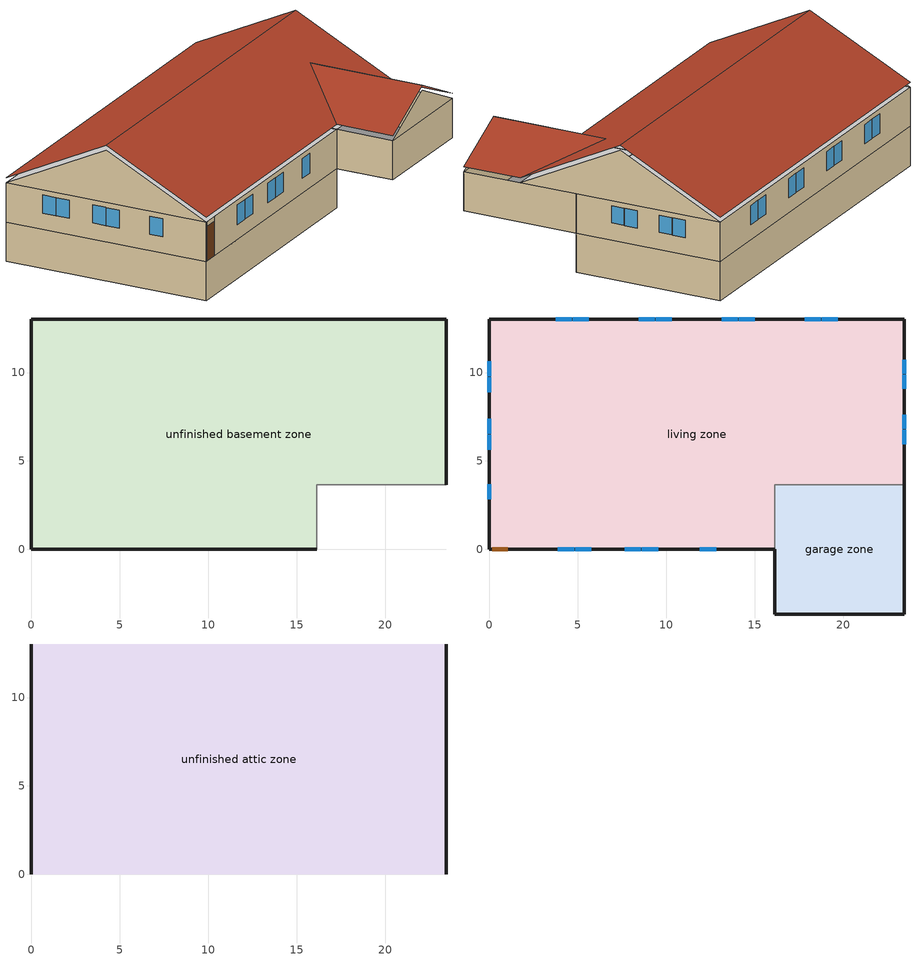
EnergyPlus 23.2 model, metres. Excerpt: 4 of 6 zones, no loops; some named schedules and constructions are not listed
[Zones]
unfinished basement zone
 floor foundation (FloorFndGrndUnfinB): 0,0 0,13.03 23.45,13.03 23.45,3.66 16.13,3.66 16.13,0 z-2.44
 wall foundation (WallFndGrndUnfinB): 23.45,3.66 23.45,13.03 0,13.03 0,0 16.13,0 z-2.44:0
 wall adiabatic (WallIntUnfinUninsUnfin): 16.13,0 16.13,3.66 23.45,3.66 z-2.44:0
garage zone
 floor foundation (FloorFndGrndUnfinSlab): 16.13,-3.66 16.13,3.66 23.45,3.66 23.45,-3.66 z0
 wall outside (WallExtUninsUnfin): 16.13,0 16.13,-3.66 23.45,-3.66 23.45,3.66 z0:2.44; 16.13,-3.66,2.44 23.45,-3.66,2.44 19.79,-3.66,4.27
 wall to living zone (WallIntFinInsUnfin Reversed): 23.45,3.66 16.13,3.66 16.13,0 z0:2.44
 roof outside (RoofUnfinUninsExt): 16.13,0,2.74 16.13,-3.66,2.74 19.79,-3.66,4.57 19.79,3.66,4.57; 23.45,0,2.74 19.79,3.66,4.57 19.79,-3.66,4.57 23.45,-3.66,2.74
living zone
 floor to unfinished basement zone (FloorUnfinBInsFin Reversed): 0,0 0,13.03 23.45,13.03 23.45,3.66 16.13,3.66 16.13,0 z0
 wall outside (WallExtInsFin): 23.45,3.66 23.45,13.03 0,13.03 0,0 0.13,0 1.05,0 16.13,0 z0:2.44
 window (WindowConstruction): 23.45,5.95 23.45,6.75 / 23.45,6.81 23.45,7.61 / 23.45,9.07 23.45,9.87 / 23.45,9.93 23.45,10.74 z1.06:2.13; 3.88,0 4.79,0 / 4.85,0 5.76,0 / 7.65,0 8.56,0 / 8.62,0 9.54,0 / 11.91,0 12.82,0 z0.92:2.13; 0,10.65 0,9.8 / 0,9.74 0,8.89 / 0,7.39 0,6.54 / 0,6.48 0,5.64 / 0,3.68 0,2.83 z1.01:2.13; 19.69,13.03 18.79,13.03 / 18.73,13.03 17.83,13.03 / 15,13.03 14.1,13.03 / 14.04,13.03 13.14,13.03 / 10.31,13.03 9.41,13.03 / 9.35,13.03 8.45,13.03 / 5.62,13.03 4.72,13.03 / 4.66,13.03 3.76,13.03 z0.94:2.13
 door (Door): 0.15,0 1.02,0 z0:2.13
unfinished attic zone
 floor to garage zone (FloorUnfinUninsUnfin): 23.45,3.66 23.45,0 16.13,0 16.13,3.66 z2.44
 floor to living zone (FloorFinInsUnfinAttic): 23.45,13.03 23.45,3.66 16.13,3.66 16.13,0 0,0 0,13.03 z2.44
 wall outside (WallExtUninsUnfin): 0,6.51,5.7 0,13.03,2.44 0,0,2.44; 23.45,6.51,5.7 23.45,0,2.44 23.45,13.03,2.44
 roof outside (RoofUnfinInsExt): 0,6.51,6 23.45,6.51,6 23.45,13.03,2.74 0,13.03,2.74; 0,6.51,6 0,0,2.74 16.13,0,2.74 19.79,3.66,4.57 23.45,0,2.74 23.45,6.51,6
[Schedule:Week:Daily]
res gas fireplace schedule Week Rule - Oct7-Oct27: res gas fireplace schedule allday10, res gas fireplace schedule allday10, res gas fireplace schedule allday10, res gas fireplace schedule allday10, res gas fireplace schedule allday10, res gas fireplace schedule allday10, res gas fireplace schedule allday10, Schedule Day 37, res gas fireplace schedule summer design, res gas fireplace schedule winter design, Schedule Day 37, Schedule Day 37
res gas fireplace schedule Week Rule - Oct28-Nov3: res gas fireplace schedule allday10, res gas fireplace schedule allday10, res gas fireplace schedule allday10, res gas fireplace schedule allday10, res gas fireplace schedule allday11, res gas fireplace schedule allday11, res gas fireplace schedule allday11, Schedule Day 37, res gas fireplace schedule summer design, res gas fireplace schedule winter design, Schedule Day 37, Schedule Day 37
res gas fireplace schedule Week Rule - Nov4-Nov24: res gas fireplace schedule allday11, res gas fireplace schedule allday11, res gas fireplace schedule allday11, res gas fireplace schedule allday11, res gas fireplace schedule allday11, res gas fireplace schedule allday11, res gas fireplace schedule allday11, Schedule Day 37, res gas fireplace schedule summer design, res gas fireplace schedule winter design, Schedule Day 37, Schedule Day 37
res gas fireplace schedule Week Rule - Nov25-Dec1: res gas fireplace schedule allday11, res gas fireplace schedule allday11, res gas fireplace schedule allday11, res gas fireplace schedule allday11, res gas fireplace schedule allday11, res gas fireplace schedule allday11, res gas fireplace schedule allday12, Schedule Day 37, res gas fireplace schedule summer design, res gas fireplace schedule winter design, Schedule Day 37, Schedule Day 37
res gas fireplace schedule Week Rule - Dec2-Dec31: res gas fireplace schedule allday12, res gas fireplace schedule allday12, res gas fireplace schedule allday12, res gas fireplace schedule allday12, res gas fireplace schedule allday12, res gas fireplace schedule allday12, res gas fireplace schedule allday12, Schedule Day 37, res gas fireplace schedule summer design, res gas fireplace schedule winter design, Schedule Day 37, Schedule Day 37
res hot water distribution schedule Week Rule - Jan1-Jan6: Schedule Day 9, res hot water distribution schedule allday1, res hot water distribution schedule allday1, res hot water distribution schedule allday1, res hot water distribution schedule allday1, res hot water distribution schedule allday1, res hot water distribution schedule allday1, Schedule Day 9, Schedule Day 9, Schedule Day 9, Schedule Day 9, Schedule Day 9
res hot water distribution schedule Week Rule - Jan7-Jan27: res hot water distribution schedule allday1, res hot water distribution schedule allday1, res hot water distribution schedule allday1, res hot water distribution schedule allday1, res hot water distribution schedule allday1, res hot water distribution schedule allday1, res hot water distribution schedule allday1, Schedule Day 9, Schedule Day 9, Schedule Day 9, Schedule Day 9, Schedule Day 9
res hot water distribution schedule Week Rule - Jan28-Feb3: res hot water distribution schedule allday1, res hot water distribution schedule allday1, res hot water distribution schedule allday1, res hot water distribution schedule allday1, res hot water distribution schedule allday2, res hot water distribution schedule allday2, res hot water distribution schedule allday2, Schedule Day 9, Schedule Day 9, Schedule Day 9, Schedule Day 9, Schedule Day 9
res hot water distribution schedule Week Rule - Feb4-Feb24: res hot water distribution schedule allday2, res hot water distribution schedule allday2, res hot water distribution schedule allday2, res hot water distribution schedule allday2, res hot water distribution schedule allday2, res hot water distribution schedule allday2, res hot water distribution schedule allday2, Schedule Day 9, Schedule Day 9, Schedule Day 9, Schedule Day 9, Schedule Day 9
res hot water distribution schedule Week Rule - Feb25-Mar3: res hot water distribution schedule allday2, res hot water distribution schedule allday2, res hot water distribution schedule allday2, res hot water distribution schedule allday2, res hot water distribution schedule allday3, res hot water distribution schedule allday3, res hot water distribution schedule allday3, Schedule Day 9, Schedule Day 9, Schedule Day 9, Schedule Day 9, Schedule Day 9
res hot water distribution schedule Week Rule - Mar4-Mar31: res hot water distribution schedule allday3, res hot water distribution schedule allday3, res hot water distribution schedule allday3, res hot water distribution schedule allday3, res hot water distribution schedule allday3, res hot water distribution schedule allday3, res hot water distribution schedule allday3, Schedule Day 9, Schedule Day 9, Schedule Day 9, Schedule Day 9, Schedule Day 9
res hot water distribution schedule Week Rule - Apr1-Apr28: res hot water distribution schedule allday4, res hot water distribution schedule allday4, res hot water distribution schedule allday4, res hot water distribution schedule allday4, res hot water distribution schedule allday4, res hot water distribution schedule allday4, res hot water distribution schedule allday4, Schedule Day 9, Schedule Day 9, Schedule Day 9, Schedule Day 9, Schedule Day 9
res hot water distribution schedule Week Rule - Apr29-May5: res hot water distribution schedule allday4, res hot water distribution schedule allday4, res hot water distribution schedule allday5, res hot water distribution schedule allday5, res hot water distribution schedule allday5, res hot water distribution schedule allday5, res hot water distribution schedule allday5, Schedule Day 9, Schedule Day 9, Schedule Day 9, Schedule Day 9, Schedule Day 9
res hot water distribution schedule Week Rule - May6-May26: res hot water distribution schedule allday5, res hot water distribution schedule allday5, res hot water distribution schedule allday5, res hot water distribution schedule allday5, res hot water distribution schedule allday5, res hot water distribution schedule allday5, res hot water distribution schedule allday5, Schedule Day 9, Schedule Day 9, Schedule Day 9, Schedule Day 9, Schedule Day 9
res hot water distribution schedule Week Rule - May27-Jun2: res hot water distribution schedule allday5, res hot water distribution schedule allday5, res hot water distribution schedule allday5, res hot water distribution schedule allday5, res hot water distribution schedule allday5, res hot water distribution schedule allday6, res hot water distribution schedule allday6, Schedule Day 9, Schedule Day 9, Schedule Day 9, Schedule Day 9, Schedule Day 9
res hot water distribution schedule Week Rule - Jun3-Jun30: res hot water distribution schedule allday6, res hot water distribution schedule allday6, res hot water distribution schedule allday6, res hot water distribution schedule allday6, res hot water distribution schedule allday6, res hot water distribution schedule allday6, res hot water distribution schedule allday6, Schedule Day 9, Schedule Day 9, Schedule Day 9, Schedule Day 9, Schedule Day 9
res hot water distribution schedule Week Rule - Jul1-Jul28: res hot water distribution schedule allday7, res hot water distribution schedule allday7, res hot water distribution schedule allday7, res hot water distribution schedule allday7, res hot water distribution schedule allday7, res hot water distribution schedule allday7, res hot water distribution schedule allday7, Schedule Day 9, Schedule Day 9, Schedule Day 9, Schedule Day 9, Schedule Day 9
res hot water distribution schedule Week Rule - Jul29-Aug4: res hot water distribution schedule allday7, res hot water distribution schedule allday7, res hot water distribution schedule allday7, res hot water distribution schedule allday8, res hot water distribution schedule allday8, res hot water distribution schedule allday8, res hot water distribution schedule allday8, Schedule Day 9, Schedule Day 9, Schedule Day 9, Schedule Day 9, Schedule Day 9
res hot water distribution schedule Week Rule - Aug5-Aug25: res hot water distribution schedule allday8, res hot water distribution schedule allday8, res hot water distribution schedule allday8, res hot water distribution schedule allday8, res hot water distribution schedule allday8, res hot water distribution schedule allday8, res hot water distribution schedule allday8, Schedule Day 9, Schedule Day 9, Schedule Day 9, Schedule Day 9, Schedule Day 9
res hot water distribution schedule Week Rule - Aug26-Sep1: res hot water distribution schedule allday8, res hot water distribution schedule allday8, res hot water distribution schedule allday8, res hot water distribution schedule allday8, res hot water distribution schedule allday8, res hot water distribution schedule allday8, res hot water distribution schedule allday9, Schedule Day 9, Schedule Day 9, Schedule Day 9, Schedule Day 9, Schedule Day 9
res hot water distribution schedule Week Rule - Sep2-Sep29: res hot water distribution schedule allday9, res hot water distribution schedule allday9, res hot water distribution schedule allday9, res hot water distribution schedule allday9, res hot water distribution schedule allday9, res hot water distribution schedule allday9, res hot water distribution schedule allday9, Schedule Day 9, Schedule Day 9, Schedule Day 9, Schedule Day 9, Schedule Day 9
res hot water distribution schedule Week Rule - Sep30-Oct6: res hot water distribution schedule allday9, res hot water distribution schedule allday10, res hot water distribution schedule allday10, res hot water distribution schedule allday10, res hot water distribution schedule allday10, res hot water distribution schedule allday10, res hot water distribution schedule allday10, Schedule Day 9, Schedule Day 9, Schedule Day 9, Schedule Day 9, Schedule Day 9
res hot water distribution schedule Week Rule - Oct7-Oct27: res hot water distribution schedule allday10, res hot water distribution schedule allday10, res hot water distribution schedule allday10, res hot water distribution schedule allday10, res hot water distribution schedule allday10, res hot water distribution schedule allday10, res hot water distribution schedule allday10, Schedule Day 9, Schedule Day 9, Schedule Day 9, Schedule Day 9, Schedule Day 9
res hot water distribution schedule Week Rule - Oct28-Nov3: res hot water distribution schedule allday10, res hot water distribution schedule allday10, res hot water distribution schedule allday10, res hot water distribution schedule allday10, res hot water distribution schedule allday11, res hot water distribution schedule allday11, res hot water distribution schedule allday11, Schedule Day 9, Schedule Day 9, Schedule Day 9, Schedule Day 9, Schedule Day 9
res hot water distribution schedule Week Rule - Nov4-Nov24: res hot water distribution schedule allday11, res hot water distribution schedule allday11, res hot water distribution schedule allday11, res hot water distribution schedule allday11, res hot water distribution schedule allday11, res hot water distribution schedule allday11, res hot water distribution schedule allday11, Schedule Day 9, Schedule Day 9, Schedule Day 9, Schedule Day 9, Schedule Day 9
res hot water distribution schedule Week Rule - Nov25-Dec1: res hot water distribution schedule allday11, res hot water distribution schedule allday11, res hot water distribution schedule allday11, res hot water distribution schedule allday11, res hot water distribution schedule allday11, res hot water distribution schedule allday11, res hot water distribution schedule allday12, Schedule Day 9, Schedule Day 9, Schedule Day 9, Schedule Day 9, Schedule Day 9
res hot water distribution schedule Week Rule - Dec2-Dec31: res hot water distribution schedule allday12, res hot water distribution schedule allday12, res hot water distribution schedule allday12, res hot water distribution schedule allday12, res hot water distribution schedule allday12, res hot water distribution schedule allday12, res hot water distribution schedule allday12, Schedule Day 9, Schedule Day 9, Schedule Day 9, Schedule Day 9, Schedule Day 9
res lighting exterior Week Rule - Jan1-Jan6: Schedule Day 31, res lighting exterior allday1, res lighting exterior allday1, res lighting exterior allday1, res lighting exterior allday1, res lighting exterior allday1, res lighting exterior allday1, Schedule Day 31, res lighting exterior summer design, res lighting exterior winter design, Schedule Day 31, Schedule Day 31
res lighting exterior Week Rule - Jan7-Jan27: res lighting exterior allday1, res lighting exterior allday1, res lighting exterior allday1, res lighting exterior allday1, res lighting exterior allday1, res lighting exterior allday1, res lighting exterior allday1, Schedule Day 31, res lighting exterior summer design, res lighting exterior winter design, Schedule Day 31, Schedule Day 31
res lighting exterior Week Rule - Jan28-Feb3: res lighting exterior allday1, res lighting exterior allday1, res lighting exterior allday1, res lighting exterior allday1, res lighting exterior allday2, res lighting exterior allday2, res lighting exterior allday2, Schedule Day 31, res lighting exterior summer design, res lighting exterior winter design, Schedule Day 31, Schedule Day 31
res lighting exterior Week Rule - Feb4-Feb24: res lighting exterior allday2, res lighting exterior allday2, res lighting exterior allday2, res lighting exterior allday2, res lighting exterior allday2, res lighting exterior allday2, res lighting exterior allday2, Schedule Day 31, res lighting exterior summer design, res lighting exterior winter design, Schedule Day 31, Schedule Day 31
res lighting exterior Week Rule - Feb25-Mar3: res lighting exterior allday2, res lighting exterior allday2, res lighting exterior allday2, res lighting exterior allday2, res lighting exterior allday3, res lighting exterior allday3, res lighting exterior allday3, Schedule Day 31, res lighting exterior summer design, res lighting exterior winter design, Schedule Day 31, Schedule Day 31
res lighting exterior Week Rule - Mar4-Mar31: res lighting exterior allday3, res lighting exterior allday3, res lighting exterior allday3, res lighting exterior allday3, res lighting exterior allday3, res lighting exterior allday3, res lighting exterior allday3, Schedule Day 31, res lighting exterior summer design, res lighting exterior winter design, Schedule Day 31, Schedule Day 31
res lighting exterior Week Rule - Apr1-Apr28: res lighting exterior allday4, res lighting exterior allday4, res lighting exterior allday4, res lighting exterior allday4, res lighting exterior allday4, res lighting exterior allday4, res lighting exterior allday4, Schedule Day 31, res lighting exterior summer design, res lighting exterior winter design, Schedule Day 31, Schedule Day 31
res lighting exterior Week Rule - Apr29-May5: res lighting exterior allday4, res lighting exterior allday4, res lighting exterior allday5, res lighting exterior allday5, res lighting exterior allday5, res lighting exterior allday5, res lighting exterior allday5, Schedule Day 31, res lighting exterior summer design, res lighting exterior winter design, Schedule Day 31, Schedule Day 31
res lighting exterior Week Rule - May6-May26: res lighting exterior allday5, res lighting exterior allday5, res lighting exterior allday5, res lighting exterior allday5, res lighting exterior allday5, res lighting exterior allday5, res lighting exterior allday5, Schedule Day 31, res lighting exterior summer design, res lighting exterior winter design, Schedule Day 31, Schedule Day 31
res lighting exterior Week Rule - May27-Jun2: res lighting exterior allday5, res lighting exterior allday5, res lighting exterior allday5, res lighting exterior allday5, res lighting exterior allday5, res lighting exterior allday6, res lighting exterior allday6, Schedule Day 31, res lighting exterior summer design, res lighting exterior winter design, Schedule Day 31, Schedule Day 31
res lighting exterior Week Rule - Jun3-Jun30: res lighting exterior allday6, res lighting exterior allday6, res lighting exterior allday6, res lighting exterior allday6, res lighting exterior allday6, res lighting exterior allday6, res lighting exterior allday6, Schedule Day 31, res lighting exterior summer design, res lighting exterior winter design, Schedule Day 31, Schedule Day 31
res lighting exterior Week Rule - Jul1-Jul28: res lighting exterior allday7, res lighting exterior allday7, res lighting exterior allday7, res lighting exterior allday7, res lighting exterior allday7, res lighting exterior allday7, res lighting exterior allday7, Schedule Day 31, res lighting exterior summer design, res lighting exterior winter design, Schedule Day 31, Schedule Day 31
res lighting exterior Week Rule - Jul29-Aug4: res lighting exterior allday7, res lighting exterior allday7, res lighting exterior allday7, res lighting exterior allday8, res lighting exterior allday8, res lighting exterior allday8, res lighting exterior allday8, Schedule Day 31, res lighting exterior summer design, res lighting exterior winter design, Schedule Day 31, Schedule Day 31
res lighting exterior Week Rule - Aug5-Aug25: res lighting exterior allday8, res lighting exterior allday8, res lighting exterior allday8, res lighting exterior allday8, res lighting exterior allday8, res lighting exterior allday8, res lighting exterior allday8, Schedule Day 31, res lighting exterior summer design, res lighting exterior winter design, Schedule Day 31, Schedule Day 31
res lighting exterior Week Rule - Aug26-Sep1: res lighting exterior allday8, res lighting exterior allday8, res lighting exterior allday8, res lighting exterior allday8, res lighting exterior allday8, res lighting exterior allday8, res lighting exterior allday9, Schedule Day 31, res lighting exterior summer design, res lighting exterior winter design, Schedule Day 31, Schedule Day 31
res lighting exterior Week Rule - Sep2-Sep29: res lighting exterior allday9, res lighting exterior allday9, res lighting exterior allday9, res lighting exterior allday9, res lighting exterior allday9, res lighting exterior allday9, res lighting exterior allday9, Schedule Day 31, res lighting exterior summer design, res lighting exterior winter design, Schedule Day 31, Schedule Day 31
res lighting exterior Week Rule - Sep30-Oct6: res lighting exterior allday9, res lighting exterior allday10, res lighting exterior allday10, res lighting exterior allday10, res lighting exterior allday10, res lighting exterior allday10, res lighting exterior allday10, Schedule Day 31, res lighting exterior summer design, res lighting exterior winter design, Schedule Day 31, Schedule Day 31
res lighting exterior Week Rule - Oct7-Oct27: res lighting exterior allday10, res lighting exterior allday10, res lighting exterior allday10, res lighting exterior allday10, res lighting exterior allday10, res lighting exterior allday10, res lighting exterior allday10, Schedule Day 31, res lighting exterior summer design, res lighting exterior winter design, Schedule Day 31, Schedule Day 31
res lighting exterior Week Rule - Oct28-Nov3: res lighting exterior allday10, res lighting exterior allday10, res lighting exterior allday10, res lighting exterior allday10, res lighting exterior allday11, res lighting exterior allday11, res lighting exterior allday11, Schedule Day 31, res lighting exterior summer design, res lighting exterior winter design, Schedule Day 31, Schedule Day 31
res lighting exterior Week Rule - Nov4-Nov24: res lighting exterior allday11, res lighting exterior allday11, res lighting exterior allday11, res lighting exterior allday11, res lighting exterior allday11, res lighting exterior allday11, res lighting exterior allday11, Schedule Day 31, res lighting exterior summer design, res lighting exterior winter design, Schedule Day 31, Schedule Day 31
res lighting exterior Week Rule - Nov25-Dec1: res lighting exterior allday11, res lighting exterior allday11, res lighting exterior allday11, res lighting exterior allday11, res lighting exterior allday11, res lighting exterior allday11, res lighting exterior allday12, Schedule Day 31, res lighting exterior summer design, res lighting exterior winter design, Schedule Day 31, Schedule Day 31
res lighting exterior Week Rule - Dec2-Dec31: res lighting exterior allday12, res lighting exterior allday12, res lighting exterior allday12, res lighting exterior allday12, res lighting exterior allday12, res lighting exterior allday12, res lighting exterior allday12, Schedule Day 31, res lighting exterior summer design, res lighting exterior winter design, Schedule Day 31, Schedule Day 31
res misc plug loads schedule Week Rule - Jan1-Jan6: Schedule Day 34, res misc plug loads schedule allday1, res misc plug loads schedule allday1, res misc plug loads schedule allday1, res misc plug loads schedule allday1, res misc plug loads schedule allday1, res misc plug loads schedule allday1, Schedule Day 34, res misc plug loads schedule summer design, res misc plug loads schedule winter design, Schedule Day 34, Schedule Day 34
res misc plug loads schedule Week Rule - Jan7-Jan27: res misc plug loads schedule allday1, res misc plug loads schedule allday1, res misc plug loads schedule allday1, res misc plug loads schedule allday1, res misc plug loads schedule allday1, res misc plug loads schedule allday1, res misc plug loads schedule allday1, Schedule Day 34, res misc plug loads schedule summer design, res misc plug loads schedule winter design, Schedule Day 34, Schedule Day 34
res misc plug loads schedule Week Rule - Jan28-Feb3: res misc plug loads schedule allday1, res misc plug loads schedule allday1, res misc plug loads schedule allday1, res misc plug loads schedule allday1, res misc plug loads schedule allday2, res misc plug loads schedule allday2, res misc plug loads schedule allday2, Schedule Day 34, res misc plug loads schedule summer design, res misc plug loads schedule winter design, Schedule Day 34, Schedule Day 34
res misc plug loads schedule Week Rule - Feb4-Feb24: res misc plug loads schedule allday2, res misc plug loads schedule allday2, res misc plug loads schedule allday2, res misc plug loads schedule allday2, res misc plug loads schedule allday2, res misc plug loads schedule allday2, res misc plug loads schedule allday2, Schedule Day 34, res misc plug loads schedule summer design, res misc plug loads schedule winter design, Schedule Day 34, Schedule Day 34
res misc plug loads schedule Week Rule - Feb25-Mar3: res misc plug loads schedule allday2, res misc plug loads schedule allday2, res misc plug loads schedule allday2, res misc plug loads schedule allday2, res misc plug loads schedule allday3, res misc plug loads schedule allday3, res misc plug loads schedule allday3, Schedule Day 34, res misc plug loads schedule summer design, res misc plug loads schedule winter design, Schedule Day 34, Schedule Day 34
res misc plug loads schedule Week Rule - Mar4-Mar31: res misc plug loads schedule allday3, res misc plug loads schedule allday3, res misc plug loads schedule allday3, res misc plug loads schedule allday3, res misc plug loads schedule allday3, res misc plug loads schedule allday3, res misc plug loads schedule allday3, Schedule Day 34, res misc plug loads schedule summer design, res misc plug loads schedule winter design, Schedule Day 34, Schedule Day 34
res misc plug loads schedule Week Rule - Apr1-Apr28: res misc plug loads schedule allday4, res misc plug loads schedule allday4, res misc plug loads schedule allday4, res misc plug loads schedule allday4, res misc plug loads schedule allday4, res misc plug loads schedule allday4, res misc plug loads schedule allday4, Schedule Day 34, res misc plug loads schedule summer design, res misc plug loads schedule winter design, Schedule Day 34, Schedule Day 34
res misc plug loads schedule Week Rule - Apr29-May5: res misc plug loads schedule allday4, res misc plug loads schedule allday4, res misc plug loads schedule allday5, res misc plug loads schedule allday5, res misc plug loads schedule allday5, res misc plug loads schedule allday5, res misc plug loads schedule allday5, Schedule Day 34, res misc plug loads schedule summer design, res misc plug loads schedule winter design, Schedule Day 34, Schedule Day 34
res misc plug loads schedule Week Rule - May6-May26: res misc plug loads schedule allday5, res misc plug loads schedule allday5, res misc plug loads schedule allday5, res misc plug loads schedule allday5, res misc plug loads schedule allday5, res misc plug loads schedule allday5, res misc plug loads schedule allday5, Schedule Day 34, res misc plug loads schedule summer design, res misc plug loads schedule winter design, Schedule Day 34, Schedule Day 34
res misc plug loads schedule Week Rule - May27-Jun2: res misc plug loads schedule allday5, res misc plug loads schedule allday5, res misc plug loads schedule allday5, res misc plug loads schedule allday5, res misc plug loads schedule allday5, res misc plug loads schedule allday6, res misc plug loads schedule allday6, Schedule Day 34, res misc plug loads schedule summer design, res misc plug loads schedule winter design, Schedule Day 34, Schedule Day 34
res misc plug loads schedule Week Rule - Jun3-Jun30: res misc plug loads schedule allday6, res misc plug loads schedule allday6, res misc plug loads schedule allday6, res misc plug loads schedule allday6, res misc plug loads schedule allday6, res misc plug loads schedule allday6, res misc plug loads schedule allday6, Schedule Day 34, res misc plug loads schedule summer design, res misc plug loads schedule winter design, Schedule Day 34, Schedule Day 34
res misc plug loads schedule Week Rule - Jul1-Jul28: res misc plug loads schedule allday7, res misc plug loads schedule allday7, res misc plug loads schedule allday7, res misc plug loads schedule allday7, res misc plug loads schedule allday7, res misc plug loads schedule allday7, res misc plug loads schedule allday7, Schedule Day 34, res misc plug loads schedule summer design, res misc plug loads schedule winter design, Schedule Day 34, Schedule Day 34
res misc plug loads schedule Week Rule - Jul29-Aug4: res misc plug loads schedule allday7, res misc plug loads schedule allday7, res misc plug loads schedule allday7, res misc plug loads schedule allday8, res misc plug loads schedule allday8, res misc plug loads schedule allday8, res misc plug loads schedule allday8, Schedule Day 34, res misc plug loads schedule summer design, res misc plug loads schedule winter design, Schedule Day 34, Schedule Day 34
res misc plug loads schedule Week Rule - Aug5-Aug25: res misc plug loads schedule allday8, res misc plug loads schedule allday8, res misc plug loads schedule allday8, res misc plug loads schedule allday8, res misc plug loads schedule allday8, res misc plug loads schedule allday8, res misc plug loads schedule allday8, Schedule Day 34, res misc plug loads schedule summer design, res misc plug loads schedule winter design, Schedule Day 34, Schedule Day 34
res misc plug loads schedule Week Rule - Aug26-Sep1: res misc plug loads schedule allday8, res misc plug loads schedule allday8, res misc plug loads schedule allday8, res misc plug loads schedule allday8, res misc plug loads schedule allday8, res misc plug loads schedule allday8, res misc plug loads schedule allday9, Schedule Day 34, res misc plug loads schedule summer design, res misc plug loads schedule winter design, Schedule Day 34, Schedule Day 34
res misc plug loads schedule Week Rule - Sep2-Sep29: res misc plug loads schedule allday9, res misc plug loads schedule allday9, res misc plug loads schedule allday9, res misc plug loads schedule allday9, res misc plug loads schedule allday9, res misc plug loads schedule allday9, res misc plug loads schedule allday9, Schedule Day 34, res misc plug loads schedule summer design, res misc plug loads schedule winter design, Schedule Day 34, Schedule Day 34
res misc plug loads schedule Week Rule - Sep30-Oct6: res misc plug loads schedule allday9, res misc plug loads schedule allday10, res misc plug loads schedule allday10, res misc plug loads schedule allday10, res misc plug loads schedule allday10, res misc plug loads schedule allday10, res misc plug loads schedule allday10, Schedule Day 34, res misc plug loads schedule summer design, res misc plug loads schedule winter design, Schedule Day 34, Schedule Day 34
res misc plug loads schedule Week Rule - Oct7-Oct27: res misc plug loads schedule allday10, res misc plug loads schedule allday10, res misc plug loads schedule allday10, res misc plug loads schedule allday10, res misc plug loads schedule allday10, res misc plug loads schedule allday10, res misc plug loads schedule allday10, Schedule Day 34, res misc plug loads schedule summer design, res misc plug loads schedule winter design, Schedule Day 34, Schedule Day 34
res misc plug loads schedule Week Rule - Oct28-Nov3: res misc plug loads schedule allday10, res misc plug loads schedule allday10, res misc plug loads schedule allday10, res misc plug loads schedule allday10, res misc plug loads schedule allday11, res misc plug loads schedule allday11, res misc plug loads schedule allday11, Schedule Day 34, res misc plug loads schedule summer design, res misc plug loads schedule winter design, Schedule Day 34, Schedule Day 34
res misc plug loads schedule Week Rule - Nov4-Nov24: res misc plug loads schedule allday11, res misc plug loads schedule allday11, res misc plug loads schedule allday11, res misc plug loads schedule allday11, res misc plug loads schedule allday11, res misc plug loads schedule allday11, res misc plug loads schedule allday11, Schedule Day 34, res misc plug loads schedule summer design, res misc plug loads schedule winter design, Schedule Day 34, Schedule Day 34
res misc plug loads schedule Week Rule - Nov25-Dec1: res misc plug loads schedule allday11, res misc plug loads schedule allday11, res misc plug loads schedule allday11, res misc plug loads schedule allday11, res misc plug loads schedule allday11, res misc plug loads schedule allday11, res misc plug loads schedule allday12, Schedule Day 34, res misc plug loads schedule summer design, res misc plug loads schedule winter design, Schedule Day 34, Schedule Day 34
res misc plug loads schedule Week Rule - Dec2-Dec31: res misc plug loads schedule allday12, res misc plug loads schedule allday12, res misc plug loads schedule allday12, res misc plug loads schedule allday12, res misc plug loads schedule allday12, res misc plug loads schedule allday12, res misc plug loads schedule allday12, Schedule Day 34, res misc plug loads schedule summer design, res misc plug loads schedule winter design, Schedule Day 34, Schedule Day 34
res mv_1 bath exhaust schedule Week Rule - Jan1-Jan6: Schedule Day 43, res mv_1 bath exhaust schedule allday1, res mv_1 bath exhaust schedule allday1, res mv_1 bath exhaust schedule allday1, res mv_1 bath exhaust schedule allday1, res mv_1 bath exhaust schedule allday1, res mv_1 bath exhaust schedule allday1, Schedule Day 43, res mv_1 bath exhaust schedule summer design, res mv_1 bath exhaust schedule winter design, Schedule Day 43, Schedule Day 43
res mv_1 bath exhaust schedule Week Rule - Jan7-Jan27: res mv_1 bath exhaust schedule allday1, res mv_1 bath exhaust schedule allday1, res mv_1 bath exhaust schedule allday1, res mv_1 bath exhaust schedule allday1, res mv_1 bath exhaust schedule allday1, res mv_1 bath exhaust schedule allday1, res mv_1 bath exhaust schedule allday1, Schedule Day 43, res mv_1 bath exhaust schedule summer design, res mv_1 bath exhaust schedule winter design, Schedule Day 43, Schedule Day 43
res mv_1 bath exhaust schedule Week Rule - Jan28-Feb3: res mv_1 bath exhaust schedule allday1, res mv_1 bath exhaust schedule allday1, res mv_1 bath exhaust schedule allday1, res mv_1 bath exhaust schedule allday1, res mv_1 bath exhaust schedule allday2, res mv_1 bath exhaust schedule allday2, res mv_1 bath exhaust schedule allday2, Schedule Day 43, res mv_1 bath exhaust schedule summer design, res mv_1 bath exhaust schedule winter design, Schedule Day 43, Schedule Day 43
res mv_1 bath exhaust schedule Week Rule - Feb4-Feb24: res mv_1 bath exhaust schedule allday2, res mv_1 bath exhaust schedule allday2, res mv_1 bath exhaust schedule allday2, res mv_1 bath exhaust schedule allday2, res mv_1 bath exhaust schedule allday2, res mv_1 bath exhaust schedule allday2, res mv_1 bath exhaust schedule allday2, Schedule Day 43, res mv_1 bath exhaust schedule summer design, res mv_1 bath exhaust schedule winter design, Schedule Day 43, Schedule Day 43
res mv_1 bath exhaust schedule Week Rule - Feb25-Mar3: res mv_1 bath exhaust schedule allday2, res mv_1 bath exhaust schedule allday2, res mv_1 bath exhaust schedule allday2, res mv_1 bath exhaust schedule allday2, res mv_1 bath exhaust schedule allday3, res mv_1 bath exhaust schedule allday3, res mv_1 bath exhaust schedule allday3, Schedule Day 43, res mv_1 bath exhaust schedule summer design, res mv_1 bath exhaust schedule winter design, Schedule Day 43, Schedule Day 43
res mv_1 bath exhaust schedule Week Rule - Mar4-Mar31: res mv_1 bath exhaust schedule allday3, res mv_1 bath exhaust schedule allday3, res mv_1 bath exhaust schedule allday3, res mv_1 bath exhaust schedule allday3, res mv_1 bath exhaust schedule allday3, res mv_1 bath exhaust schedule allday3, res mv_1 bath exhaust schedule allday3, Schedule Day 43, res mv_1 bath exhaust schedule summer design, res mv_1 bath exhaust schedule winter design, Schedule Day 43, Schedule Day 43
res mv_1 bath exhaust schedule Week Rule - Apr1-Apr28: res mv_1 bath exhaust schedule allday4, res mv_1 bath exhaust schedule allday4, res mv_1 bath exhaust schedule allday4, res mv_1 bath exhaust schedule allday4, res mv_1 bath exhaust schedule allday4, res mv_1 bath exhaust schedule allday4, res mv_1 bath exhaust schedule allday4, Schedule Day 43, res mv_1 bath exhaust schedule summer design, res mv_1 bath exhaust schedule winter design, Schedule Day 43, Schedule Day 43
res mv_1 bath exhaust schedule Week Rule - Apr29-May5: res mv_1 bath exhaust schedule allday4, res mv_1 bath exhaust schedule allday4, res mv_1 bath exhaust schedule allday5, res mv_1 bath exhaust schedule allday5, res mv_1 bath exhaust schedule allday5, res mv_1 bath exhaust schedule allday5, res mv_1 bath exhaust schedule allday5, Schedule Day 43, res mv_1 bath exhaust schedule summer design, res mv_1 bath exhaust schedule winter design, Schedule Day 43, Schedule Day 43
res mv_1 bath exhaust schedule Week Rule - May6-May26: res mv_1 bath exhaust schedule allday5, res mv_1 bath exhaust schedule allday5, res mv_1 bath exhaust schedule allday5, res mv_1 bath exhaust schedule allday5, res mv_1 bath exhaust schedule allday5, res mv_1 bath exhaust schedule allday5, res mv_1 bath exhaust schedule allday5, Schedule Day 43, res mv_1 bath exhaust schedule summer design, res mv_1 bath exhaust schedule winter design, Schedule Day 43, Schedule Day 43
res mv_1 bath exhaust schedule Week Rule - May27-Jun2: res mv_1 bath exhaust schedule allday5, res mv_1 bath exhaust schedule allday5, res mv_1 bath exhaust schedule allday5, res mv_1 bath exhaust schedule allday5, res mv_1 bath exhaust schedule allday5, res mv_1 bath exhaust schedule allday6, res mv_1 bath exhaust schedule allday6, Schedule Day 43, res mv_1 bath exhaust schedule summer design, res mv_1 bath exhaust schedule winter design, Schedule Day 43, Schedule Day 43
res mv_1 bath exhaust schedule Week Rule - Jun3-Jun30: res mv_1 bath exhaust schedule allday6, res mv_1 bath exhaust schedule allday6, res mv_1 bath exhaust schedule allday6, res mv_1 bath exhaust schedule allday6, res mv_1 bath exhaust schedule allday6, res mv_1 bath exhaust schedule allday6, res mv_1 bath exhaust schedule allday6, Schedule Day 43, res mv_1 bath exhaust schedule summer design, res mv_1 bath exhaust schedule winter design, Schedule Day 43, Schedule Day 43
res mv_1 bath exhaust schedule Week Rule - Jul1-Jul28: res mv_1 bath exhaust schedule allday7, res mv_1 bath exhaust schedule allday7, res mv_1 bath exhaust schedule allday7, res mv_1 bath exhaust schedule allday7, res mv_1 bath exhaust schedule allday7, res mv_1 bath exhaust schedule allday7, res mv_1 bath exhaust schedule allday7, Schedule Day 43, res mv_1 bath exhaust schedule summer design, res mv_1 bath exhaust schedule winter design, Schedule Day 43, Schedule Day 43
res mv_1 bath exhaust schedule Week Rule - Jul29-Aug4: res mv_1 bath exhaust schedule allday7, res mv_1 bath exhaust schedule allday7, res mv_1 bath exhaust schedule allday7, res mv_1 bath exhaust schedule allday8, res mv_1 bath exhaust schedule allday8, res mv_1 bath exhaust schedule allday8, res mv_1 bath exhaust schedule allday8, Schedule Day 43, res mv_1 bath exhaust schedule summer design, res mv_1 bath exhaust schedule winter design, Schedule Day 43, Schedule Day 43
res mv_1 bath exhaust schedule Week Rule - Aug5-Aug25: res mv_1 bath exhaust schedule allday8, res mv_1 bath exhaust schedule allday8, res mv_1 bath exhaust schedule allday8, res mv_1 bath exhaust schedule allday8, res mv_1 bath exhaust schedule allday8, res mv_1 bath exhaust schedule allday8, res mv_1 bath exhaust schedule allday8, Schedule Day 43, res mv_1 bath exhaust schedule summer design, res mv_1 bath exhaust schedule winter design, Schedule Day 43, Schedule Day 43
res mv_1 bath exhaust schedule Week Rule - Aug26-Sep1: res mv_1 bath exhaust schedule allday8, res mv_1 bath exhaust schedule allday8, res mv_1 bath exhaust schedule allday8, res mv_1 bath exhaust schedule allday8, res mv_1 bath exhaust schedule allday8, res mv_1 bath exhaust schedule allday8, res mv_1 bath exhaust schedule allday9, Schedule Day 43, res mv_1 bath exhaust schedule summer design, res mv_1 bath exhaust schedule winter design, Schedule Day 43, Schedule Day 43
res mv_1 bath exhaust schedule Week Rule - Sep2-Sep29: res mv_1 bath exhaust schedule allday9, res mv_1 bath exhaust schedule allday9, res mv_1 bath exhaust schedule allday9, res mv_1 bath exhaust schedule allday9, res mv_1 bath exhaust schedule allday9, res mv_1 bath exhaust schedule allday9, res mv_1 bath exhaust schedule allday9, Schedule Day 43, res mv_1 bath exhaust schedule summer design, res mv_1 bath exhaust schedule winter design, Schedule Day 43, Schedule Day 43
res mv_1 bath exhaust schedule Week Rule - Sep30-Oct6: res mv_1 bath exhaust schedule allday9, res mv_1 bath exhaust schedule allday10, res mv_1 bath exhaust schedule allday10, res mv_1 bath exhaust schedule allday10, res mv_1 bath exhaust schedule allday10, res mv_1 bath exhaust schedule allday10, res mv_1 bath exhaust schedule allday10, Schedule Day 43, res mv_1 bath exhaust schedule summer design, res mv_1 bath exhaust schedule winter design, Schedule Day 43, Schedule Day 43
res mv_1 bath exhaust schedule Week Rule - Oct7-Oct27: res mv_1 bath exhaust schedule allday10, res mv_1 bath exhaust schedule allday10, res mv_1 bath exhaust schedule allday10, res mv_1 bath exhaust schedule allday10, res mv_1 bath exhaust schedule allday10, res mv_1 bath exhaust schedule allday10, res mv_1 bath exhaust schedule allday10, Schedule Day 43, res mv_1 bath exhaust schedule summer design, res mv_1 bath exhaust schedule winter design, Schedule Day 43, Schedule Day 43
res mv_1 bath exhaust schedule Week Rule - Oct28-Nov3: res mv_1 bath exhaust schedule allday10, res mv_1 bath exhaust schedule allday10, res mv_1 bath exhaust schedule allday10, res mv_1 bath exhaust schedule allday10, res mv_1 bath exhaust schedule allday11, res mv_1 bath exhaust schedule allday11, res mv_1 bath exhaust schedule allday11, Schedule Day 43, res mv_1 bath exhaust schedule summer design, res mv_1 bath exhaust schedule winter design, Schedule Day 43, Schedule Day 43
res mv_1 bath exhaust schedule Week Rule - Nov4-Nov24: res mv_1 bath exhaust schedule allday11, res mv_1 bath exhaust schedule allday11, res mv_1 bath exhaust schedule allday11, res mv_1 bath exhaust schedule allday11, res mv_1 bath exhaust schedule allday11, res mv_1 bath exhaust schedule allday11, res mv_1 bath exhaust schedule allday11, Schedule Day 43, res mv_1 bath exhaust schedule summer design, res mv_1 bath exhaust schedule winter design, Schedule Day 43, Schedule Day 43
res mv_1 bath exhaust schedule Week Rule - Nov25-Dec1: res mv_1 bath exhaust schedule allday11, res mv_1 bath exhaust schedule allday11, res mv_1 bath exhaust schedule allday11, res mv_1 bath exhaust schedule allday11, res mv_1 bath exhaust schedule allday11, res mv_1 bath exhaust schedule allday11, res mv_1 bath exhaust schedule allday12, Schedule Day 43, res mv_1 bath exhaust schedule summer design, res mv_1 bath exhaust schedule winter design, Schedule Day 43, Schedule Day 43
res mv_1 bath exhaust schedule Week Rule - Dec2-Dec31: res mv_1 bath exhaust schedule allday12, res mv_1 bath exhaust schedule allday12, res mv_1 bath exhaust schedule allday12, res mv_1 bath exhaust schedule allday12, res mv_1 bath exhaust schedule allday12, res mv_1 bath exhaust schedule allday12, res mv_1 bath exhaust schedule allday12, Schedule Day 43, res mv_1 bath exhaust schedule summer design, res mv_1 bath exhaust schedule winter design, Schedule Day 43, Schedule Day 43
res mv_1 dryer exhaust schedule Week Rule - Jan1-Jan6: Schedule Day 44, res mv_1 dryer exhaust schedule allday1, res mv_1 dryer exhaust schedule allday2, res mv_1 dryer exhaust schedule allday3, res mv_1 dryer exhaust schedule allday4, res mv_1 dryer exhaust schedule allday5, res mv_1 dryer exhaust schedule allday6, Schedule Day 44, Schedule Day 44, Schedule Day 44, Schedule Day 44, Schedule Day 44
res mv_1 dryer exhaust schedule Week Rule - Jan7-Dec31: res mv_1 dryer exhaust schedule allday7, res mv_1 dryer exhaust schedule allday1, res mv_1 dryer exhaust schedule allday2, res mv_1 dryer exhaust schedule allday3, res mv_1 dryer exhaust schedule allday4, res mv_1 dryer exhaust schedule allday5, res mv_1 dryer exhaust schedule allday6, Schedule Day 44, Schedule Day 44, Schedule Day 44, Schedule Day 44, Schedule Day 44
res mv_1 range exhaust schedule Week Rule - Jan1-Jan6: Schedule Day 42, res mv_1 range exhaust schedule allday1, res mv_1 range exhaust schedule allday1, res mv_1 range exhaust schedule allday1, res mv_1 range exhaust schedule allday1, res mv_1 range exhaust schedule allday1, res mv_1 range exhaust schedule allday1, Schedule Day 42, res mv_1 range exhaust schedule summer design, res mv_1 range exhaust schedule winter design, Schedule Day 42, Schedule Day 42
res mv_1 range exhaust schedule Week Rule - Jan7-Jan27: res mv_1 range exhaust schedule allday1, res mv_1 range exhaust schedule allday1, res mv_1 range exhaust schedule allday1, res mv_1 range exhaust schedule allday1, res mv_1 range exhaust schedule allday1, res mv_1 range exhaust schedule allday1, res mv_1 range exhaust schedule allday1, Schedule Day 42, res mv_1 range exhaust schedule summer design, res mv_1 range exhaust schedule winter design, Schedule Day 42, Schedule Day 42
res mv_1 range exhaust schedule Week Rule - Jan28-Feb3: res mv_1 range exhaust schedule allday1, res mv_1 range exhaust schedule allday1, res mv_1 range exhaust schedule allday1, res mv_1 range exhaust schedule allday1, res mv_1 range exhaust schedule allday2, res mv_1 range exhaust schedule allday2, res mv_1 range exhaust schedule allday2, Schedule Day 42, res mv_1 range exhaust schedule summer design, res mv_1 range exhaust schedule winter design, Schedule Day 42, Schedule Day 42
res mv_1 range exhaust schedule Week Rule - Feb4-Feb24: res mv_1 range exhaust schedule allday2, res mv_1 range exhaust schedule allday2, res mv_1 range exhaust schedule allday2, res mv_1 range exhaust schedule allday2, res mv_1 range exhaust schedule allday2, res mv_1 range exhaust schedule allday2, res mv_1 range exhaust schedule allday2, Schedule Day 42, res mv_1 range exhaust schedule summer design, res mv_1 range exhaust schedule winter design, Schedule Day 42, Schedule Day 42
res mv_1 range exhaust schedule Week Rule - Feb25-Mar3: res mv_1 range exhaust schedule allday2, res mv_1 range exhaust schedule allday2, res mv_1 range exhaust schedule allday2, res mv_1 range exhaust schedule allday2, res mv_1 range exhaust schedule allday3, res mv_1 range exhaust schedule allday3, res mv_1 range exhaust schedule allday3, Schedule Day 42, res mv_1 range exhaust schedule summer design, res mv_1 range exhaust schedule winter design, Schedule Day 42, Schedule Day 42
res mv_1 range exhaust schedule Week Rule - Mar4-Mar31: res mv_1 range exhaust schedule allday3, res mv_1 range exhaust schedule allday3, res mv_1 range exhaust schedule allday3, res mv_1 range exhaust schedule allday3, res mv_1 range exhaust schedule allday3, res mv_1 range exhaust schedule allday3, res mv_1 range exhaust schedule allday3, Schedule Day 42, res mv_1 range exhaust schedule summer design, res mv_1 range exhaust schedule winter design, Schedule Day 42, Schedule Day 42
res mv_1 range exhaust schedule Week Rule - Apr1-Apr28: res mv_1 range exhaust schedule allday4, res mv_1 range exhaust schedule allday4, res mv_1 range exhaust schedule allday4, res mv_1 range exhaust schedule allday4, res mv_1 range exhaust schedule allday4, res mv_1 range exhaust schedule allday4, res mv_1 range exhaust schedule allday4, Schedule Day 42, res mv_1 range exhaust schedule summer design, res mv_1 range exhaust schedule winter design, Schedule Day 42, Schedule Day 42
res mv_1 range exhaust schedule Week Rule - Apr29-May5: res mv_1 range exhaust schedule allday4, res mv_1 range exhaust schedule allday4, res mv_1 range exhaust schedule allday5, res mv_1 range exhaust schedule allday5, res mv_1 range exhaust schedule allday5, res mv_1 range exhaust schedule allday5, res mv_1 range exhaust schedule allday5, Schedule Day 42, res mv_1 range exhaust schedule summer design, res mv_1 range exhaust schedule winter design, Schedule Day 42, Schedule Day 42
res mv_1 range exhaust schedule Week Rule - May6-May26: res mv_1 range exhaust schedule allday5, res mv_1 range exhaust schedule allday5, res mv_1 range exhaust schedule allday5, res mv_1 range exhaust schedule allday5, res mv_1 range exhaust schedule allday5, res mv_1 range exhaust schedule allday5, res mv_1 range exhaust schedule allday5, Schedule Day 42, res mv_1 range exhaust schedule summer design, res mv_1 range exhaust schedule winter design, Schedule Day 42, Schedule Day 42
res mv_1 range exhaust schedule Week Rule - May27-Jun2: res mv_1 range exhaust schedule allday5, res mv_1 range exhaust schedule allday5, res mv_1 range exhaust schedule allday5, res mv_1 range exhaust schedule allday5, res mv_1 range exhaust schedule allday5, res mv_1 range exhaust schedule allday6, res mv_1 range exhaust schedule allday6, Schedule Day 42, res mv_1 range exhaust schedule summer design, res mv_1 range exhaust schedule winter design, Schedule Day 42, Schedule Day 42
res mv_1 range exhaust schedule Week Rule - Jun3-Jun30: res mv_1 range exhaust schedule allday6, res mv_1 range exhaust schedule allday6, res mv_1 range exhaust schedule allday6, res mv_1 range exhaust schedule allday6, res mv_1 range exhaust schedule allday6, res mv_1 range exhaust schedule allday6, res mv_1 range exhaust schedule allday6, Schedule Day 42, res mv_1 range exhaust schedule summer design, res mv_1 range exhaust schedule winter design, Schedule Day 42, Schedule Day 42
res mv_1 range exhaust schedule Week Rule - Jul1-Jul28: res mv_1 range exhaust schedule allday7, res mv_1 range exhaust schedule allday7, res mv_1 range exhaust schedule allday7, res mv_1 range exhaust schedule allday7, res mv_1 range exhaust schedule allday7, res mv_1 range exhaust schedule allday7, res mv_1 range exhaust schedule allday7, Schedule Day 42, res mv_1 range exhaust schedule summer design, res mv_1 range exhaust schedule winter design, Schedule Day 42, Schedule Day 42
res mv_1 range exhaust schedule Week Rule - Jul29-Aug4: res mv_1 range exhaust schedule allday7, res mv_1 range exhaust schedule allday7, res mv_1 range exhaust schedule allday7, res mv_1 range exhaust schedule allday8, res mv_1 range exhaust schedule allday8, res mv_1 range exhaust schedule allday8, res mv_1 range exhaust schedule allday8, Schedule Day 42, res mv_1 range exhaust schedule summer design, res mv_1 range exhaust schedule winter design, Schedule Day 42, Schedule Day 42
res mv_1 range exhaust schedule Week Rule - Aug5-Aug25: res mv_1 range exhaust schedule allday8, res mv_1 range exhaust schedule allday8, res mv_1 range exhaust schedule allday8, res mv_1 range exhaust schedule allday8, res mv_1 range exhaust schedule allday8, res mv_1 range exhaust schedule allday8, res mv_1 range exhaust schedule allday8, Schedule Day 42, res mv_1 range exhaust schedule summer design, res mv_1 range exhaust schedule winter design, Schedule Day 42, Schedule Day 42
res mv_1 range exhaust schedule Week Rule - Aug26-Sep1: res mv_1 range exhaust schedule allday8, res mv_1 range exhaust schedule allday8, res mv_1 range exhaust schedule allday8, res mv_1 range exhaust schedule allday8, res mv_1 range exhaust schedule allday8, res mv_1 range exhaust schedule allday8, res mv_1 range exhaust schedule allday9, Schedule Day 42, res mv_1 range exhaust schedule summer design, res mv_1 range exhaust schedule winter design, Schedule Day 42, Schedule Day 42
res mv_1 range exhaust schedule Week Rule - Sep2-Sep29: res mv_1 range exhaust schedule allday9, res mv_1 range exhaust schedule allday9, res mv_1 range exhaust schedule allday9, res mv_1 range exhaust schedule allday9, res mv_1 range exhaust schedule allday9, res mv_1 range exhaust schedule allday9, res mv_1 range exhaust schedule allday9, Schedule Day 42, res mv_1 range exhaust schedule summer design, res mv_1 range exhaust schedule winter design, Schedule Day 42, Schedule Day 42
res mv_1 range exhaust schedule Week Rule - Sep30-Oct6: res mv_1 range exhaust schedule allday9, res mv_1 range exhaust schedule allday10, res mv_1 range exhaust schedule allday10, res mv_1 range exhaust schedule allday10, res mv_1 range exhaust schedule allday10, res mv_1 range exhaust schedule allday10, res mv_1 range exhaust schedule allday10, Schedule Day 42, res mv_1 range exhaust schedule summer design, res mv_1 range exhaust schedule winter design, Schedule Day 42, Schedule Day 42
res mv_1 range exhaust schedule Week Rule - Oct7-Oct27: res mv_1 range exhaust schedule allday10, res mv_1 range exhaust schedule allday10, res mv_1 range exhaust schedule allday10, res mv_1 range exhaust schedule allday10, res mv_1 range exhaust schedule allday10, res mv_1 range exhaust schedule allday10, res mv_1 range exhaust schedule allday10, Schedule Day 42, res mv_1 range exhaust schedule summer design, res mv_1 range exhaust schedule winter design, Schedule Day 42, Schedule Day 42
res mv_1 range exhaust schedule Week Rule - Oct28-Nov3: res mv_1 range exhaust schedule allday10, res mv_1 range exhaust schedule allday10, res mv_1 range exhaust schedule allday10, res mv_1 range exhaust schedule allday10, res mv_1 range exhaust schedule allday11, res mv_1 range exhaust schedule allday11, res mv_1 range exhaust schedule allday11, Schedule Day 42, res mv_1 range exhaust schedule summer design, res mv_1 range exhaust schedule winter design, Schedule Day 42, Schedule Day 42
res mv_1 range exhaust schedule Week Rule - Nov4-Nov24: res mv_1 range exhaust schedule allday11, res mv_1 range exhaust schedule allday11, res mv_1 range exhaust schedule allday11, res mv_1 range exhaust schedule allday11, res mv_1 range exhaust schedule allday11, res mv_1 range exhaust schedule allday11, res mv_1 range exhaust schedule allday11, Schedule Day 42, res mv_1 range exhaust schedule summer design, res mv_1 range exhaust schedule winter design, Schedule Day 42, Schedule Day 42
res mv_1 range exhaust schedule Week Rule - Nov25-Dec1: res mv_1 range exhaust schedule allday11, res mv_1 range exhaust schedule allday11, res mv_1 range exhaust schedule allday11, res mv_1 range exhaust schedule allday11, res mv_1 range exhaust schedule allday11, res mv_1 range exhaust schedule allday11, res mv_1 range exhaust schedule allday12, Schedule Day 42, res mv_1 range exhaust schedule summer design, res mv_1 range exhaust schedule winter design, Schedule Day 42, Schedule Day 42
res mv_1 range exhaust schedule Week Rule - Dec2-Dec31: res mv_1 range exhaust schedule allday12, res mv_1 range exhaust schedule allday12, res mv_1 range exhaust schedule allday12, res mv_1 range exhaust schedule allday12, res mv_1 range exhaust schedule allday12, res mv_1 range exhaust schedule allday12, res mv_1 range exhaust schedule allday12, Schedule Day 42, res mv_1 range exhaust schedule summer design, res mv_1 range exhaust schedule winter design, Schedule Day 42, Schedule Day 42
res nv_1 avail schedule Week Rule - Jan1-Jan27: Schedule Day 39, res nv_1 availability schedule allday1 on, Schedule Day 39, res nv_1 availability schedule allday1 on, Schedule Day 39, res nv_1 availability schedule allday1 on, Schedule Day 39, Schedule Day 39, Schedule Day 39, Schedule Day 39, Schedule Day 39, Schedule Day 39
res nv_1 avail schedule Week Rule - Jan28-Feb3: Schedule Day 39, res nv_1 availability schedule allday1 on, Schedule Day 39, res nv_1 availability schedule allday1 on, Schedule Day 39, res nv_1 availability schedule allday1 on 1, Schedule Day 39, Schedule Day 39, Schedule Day 39, Schedule Day 39, Schedule Day 39, Schedule Day 39
res nv_1 avail schedule Week Rule - Feb4-Feb24: Schedule Day 39, res nv_1 availability schedule allday1 on 1, Schedule Day 39, res nv_1 availability schedule allday1 on 1, Schedule Day 39, res nv_1 availability schedule allday1 on 1, Schedule Day 39, Schedule Day 39, Schedule Day 39, Schedule Day 39, Schedule Day 39, Schedule Day 39
res nv_1 avail schedule Week Rule - Feb25-Mar3: Schedule Day 39, res nv_1 availability schedule allday1 on 1, Schedule Day 39, res nv_1 availability schedule allday1 on 1, Schedule Day 39, res nv_1 availability schedule allday1 on 2, Schedule Day 39, Schedule Day 39, Schedule Day 39, Schedule Day 39, Schedule Day 39, Schedule Day 39
res nv_1 avail schedule Week Rule - Mar4-Mar31: Schedule Day 39, res nv_1 availability schedule allday1 on 2, Schedule Day 39, res nv_1 availability schedule allday1 on 2, Schedule Day 39, res nv_1 availability schedule allday1 on 2, Schedule Day 39, Schedule Day 39, Schedule Day 39, Schedule Day 39, Schedule Day 39, Schedule Day 39
res nv_1 avail schedule Week Rule - Apr1-Apr28: Schedule Day 39, res nv_1 availability schedule allday1 on 3, Schedule Day 39, res nv_1 availability schedule allday1 on 3, Schedule Day 39, res nv_1 availability schedule allday1 on 3, Schedule Day 39, Schedule Day 39, Schedule Day 39, Schedule Day 39, Schedule Day 39, Schedule Day 39
res nv_1 avail schedule Week Rule - Apr29-May5: Schedule Day 39, res nv_1 availability schedule allday1 on 3, Schedule Day 39, res nv_1 availability schedule allday1 on 4, Schedule Day 39, res nv_1 availability schedule allday1 on 4, Schedule Day 39, Schedule Day 39, Schedule Day 39, Schedule Day 39, Schedule Day 39, Schedule Day 39
res nv_1 avail schedule Week Rule - May6-May26: Schedule Day 39, res nv_1 availability schedule allday1 on 4, Schedule Day 39, res nv_1 availability schedule allday1 on 4, Schedule Day 39, res nv_1 availability schedule allday1 on 4, Schedule Day 39, Schedule Day 39, Schedule Day 39, Schedule Day 39, Schedule Day 39, Schedule Day 39
res nv_1 avail schedule Week Rule - May27-Jun2: Schedule Day 39, res nv_1 availability schedule allday1 on 4, Schedule Day 39, res nv_1 availability schedule allday1 on 4, Schedule Day 39, res nv_1 availability schedule allday1 on 5, Schedule Day 39, Schedule Day 39, Schedule Day 39, Schedule Day 39, Schedule Day 39, Schedule Day 39
res nv_1 avail schedule Week Rule - Jun3-Jun30: Schedule Day 39, res nv_1 availability schedule allday1 on 5, Schedule Day 39, res nv_1 availability schedule allday1 on 5, Schedule Day 39, res nv_1 availability schedule allday1 on 5, Schedule Day 39, Schedule Day 39, Schedule Day 39, Schedule Day 39, Schedule Day 39, Schedule Day 39
res nv_1 avail schedule Week Rule - Jul1-Jul28: Schedule Day 39, res nv_1 availability schedule allday1 on 6, Schedule Day 39, res nv_1 availability schedule allday1 on 6, Schedule Day 39, res nv_1 availability schedule allday1 on 6, Schedule Day 39, Schedule Day 39, Schedule Day 39, Schedule Day 39, Schedule Day 39, Schedule Day 39
res nv_1 avail schedule Week Rule - Jul29-Aug4: Schedule Day 39, res nv_1 availability schedule allday1 on 6, Schedule Day 39, res nv_1 availability schedule allday1 on 7, Schedule Day 39, res nv_1 availability schedule allday1 on 7, Schedule Day 39, Schedule Day 39, Schedule Day 39, Schedule Day 39, Schedule Day 39, Schedule Day 39
res nv_1 avail schedule Week Rule - Aug5-Sep1: Schedule Day 39, res nv_1 availability schedule allday1 on 7, Schedule Day 39, res nv_1 availability schedule allday1 on 7, Schedule Day 39, res nv_1 availability schedule allday1 on 7, Schedule Day 39, Schedule Day 39, Schedule Day 39, Schedule Day 39, Schedule Day 39, Schedule Day 39
res nv_1 avail schedule Week Rule - Sep2-Sep29: Schedule Day 39, res nv_1 availability schedule allday1 on 8, Schedule Day 39, res nv_1 availability schedule allday1 on 8, Schedule Day 39, res nv_1 availability schedule allday1 on 8, Schedule Day 39, Schedule Day 39, Schedule Day 39, Schedule Day 39, Schedule Day 39, Schedule Day 39
res nv_1 avail schedule Week Rule - Sep30-Oct27: Schedule Day 39, res nv_1 availability schedule allday1 on 9, Schedule Day 39, res nv_1 availability schedule allday1 on 9, Schedule Day 39, res nv_1 availability schedule allday1 on 9, Schedule Day 39, Schedule Day 39, Schedule Day 39, Schedule Day 39, Schedule Day 39, Schedule Day 39
res nv_1 avail schedule Week Rule - Oct28-Nov3: Schedule Day 39, res nv_1 availability schedule allday1 on 9, Schedule Day 39, res nv_1 availability schedule allday1 on 9, Schedule Day 39, res nv_1 availability schedule allday1 on 10, Schedule Day 39, Schedule Day 39, Schedule Day 39, Schedule Day 39, Schedule Day 39, Schedule Day 39
res nv_1 avail schedule Week Rule - Nov4-Dec1: Schedule Day 39, res nv_1 availability schedule allday1 on 10, Schedule Day 39, res nv_1 availability schedule allday1 on 10, Schedule Day 39, res nv_1 availability schedule allday1 on 10, Schedule Day 39, Schedule Day 39, Schedule Day 39, Schedule Day 39, Schedule Day 39, Schedule Day 39
res nv_1 avail schedule Week Rule - Dec2-Dec31: Schedule Day 39, res nv_1 availability schedule allday1 on 11, Schedule Day 39, res nv_1 availability schedule allday1 on 11, Schedule Day 39, res nv_1 availability schedule allday1 on 11, Schedule Day 39, Schedule Day 39, Schedule Day 39, Schedule Day 39, Schedule Day 39, Schedule Day 39
res nv_1 temp schedule Week Rule - Jan1-Jan6: Schedule Day 38, res nv_1 temp schedule allday1, res nv_1 temp schedule allday1, res nv_1 temp schedule allday1, res nv_1 temp schedule allday1, res nv_1 temp schedule allday1, res nv_1 temp schedule allday1, Schedule Day 38, Schedule Day 38, Schedule Day 38, Schedule Day 38, Schedule Day 38
res nv_1 temp schedule Week Rule - Jan7-Jan27: res nv_1 temp schedule allday1, res nv_1 temp schedule allday1, res nv_1 temp schedule allday1, res nv_1 temp schedule allday1, res nv_1 temp schedule allday1, res nv_1 temp schedule allday1, res nv_1 temp schedule allday1, Schedule Day 38, Schedule Day 38, Schedule Day 38, Schedule Day 38, Schedule Day 38
res nv_1 temp schedule Week Rule - Jan28-Feb3: res nv_1 temp schedule allday1, res nv_1 temp schedule allday1, res nv_1 temp schedule allday1, res nv_1 temp schedule allday1, res nv_1 temp schedule allday2, res nv_1 temp schedule allday2, res nv_1 temp schedule allday2, Schedule Day 38, Schedule Day 38, Schedule Day 38, Schedule Day 38, Schedule Day 38
res nv_1 temp schedule Week Rule - Feb4-Feb24: res nv_1 temp schedule allday2, res nv_1 temp schedule allday2, res nv_1 temp schedule allday2, res nv_1 temp schedule allday2, res nv_1 temp schedule allday2, res nv_1 temp schedule allday2, res nv_1 temp schedule allday2, Schedule Day 38, Schedule Day 38, Schedule Day 38, Schedule Day 38, Schedule Day 38
res nv_1 temp schedule Week Rule - Feb25-Mar3: res nv_1 temp schedule allday2, res nv_1 temp schedule allday2, res nv_1 temp schedule allday2, res nv_1 temp schedule allday2, res nv_1 temp schedule allday3, res nv_1 temp schedule allday3, res nv_1 temp schedule allday3, Schedule Day 38, Schedule Day 38, Schedule Day 38, Schedule Day 38, Schedule Day 38
res nv_1 temp schedule Week Rule - Mar4-Mar31: res nv_1 temp schedule allday3, res nv_1 temp schedule allday3, res nv_1 temp schedule allday3, res nv_1 temp schedule allday3, res nv_1 temp schedule allday3, res nv_1 temp schedule allday3, res nv_1 temp schedule allday3, Schedule Day 38, Schedule Day 38, Schedule Day 38, Schedule Day 38, Schedule Day 38
res nv_1 temp schedule Week Rule - Apr1-Apr28: res nv_1 temp schedule allday4, res nv_1 temp schedule allday4, res nv_1 temp schedule allday4, res nv_1 temp schedule allday4, res nv_1 temp schedule allday4, res nv_1 temp schedule allday4, res nv_1 temp schedule allday4, Schedule Day 38, Schedule Day 38, Schedule Day 38, Schedule Day 38, Schedule Day 38
res nv_1 temp schedule Week Rule - Apr29-May5: res nv_1 temp schedule allday4, res nv_1 temp schedule allday4, res nv_1 temp schedule allday5, res nv_1 temp schedule allday5, res nv_1 temp schedule allday5, res nv_1 temp schedule allday5, res nv_1 temp schedule allday5, Schedule Day 38, Schedule Day 38, Schedule Day 38, Schedule Day 38, Schedule Day 38
res nv_1 temp schedule Week Rule - May6-May26: res nv_1 temp schedule allday5, res nv_1 temp schedule allday5, res nv_1 temp schedule allday5, res nv_1 temp schedule allday5, res nv_1 temp schedule allday5, res nv_1 temp schedule allday5, res nv_1 temp schedule allday5, Schedule Day 38, Schedule Day 38, Schedule Day 38, Schedule Day 38, Schedule Day 38
res nv_1 temp schedule Week Rule - May27-Jun2: res nv_1 temp schedule allday5, res nv_1 temp schedule allday5, res nv_1 temp schedule allday5, res nv_1 temp schedule allday5, res nv_1 temp schedule allday5, res nv_1 temp schedule allday6, res nv_1 temp schedule allday6, Schedule Day 38, Schedule Day 38, Schedule Day 38, Schedule Day 38, Schedule Day 38
res nv_1 temp schedule Week Rule - Jun3-Jun30: res nv_1 temp schedule allday6, res nv_1 temp schedule allday6, res nv_1 temp schedule allday6, res nv_1 temp schedule allday6, res nv_1 temp schedule allday6, res nv_1 temp schedule allday6, res nv_1 temp schedule allday6, Schedule Day 38, Schedule Day 38, Schedule Day 38, Schedule Day 38, Schedule Day 38
res nv_1 temp schedule Week Rule - Jul1-Jul28: res nv_1 temp schedule allday7, res nv_1 temp schedule allday7, res nv_1 temp schedule allday7, res nv_1 temp schedule allday7, res nv_1 temp schedule allday7, res nv_1 temp schedule allday7, res nv_1 temp schedule allday7, Schedule Day 38, Schedule Day 38, Schedule Day 38, Schedule Day 38, Schedule Day 38
res nv_1 temp schedule Week Rule - Jul29-Aug4: res nv_1 temp schedule allday7, res nv_1 temp schedule allday7, res nv_1 temp schedule allday7, res nv_1 temp schedule allday8, res nv_1 temp schedule allday8, res nv_1 temp schedule allday8, res nv_1 temp schedule allday8, Schedule Day 38, Schedule Day 38, Schedule Day 38, Schedule Day 38, Schedule Day 38
res nv_1 temp schedule Week Rule - Aug5-Aug25: res nv_1 temp schedule allday8, res nv_1 temp schedule allday8, res nv_1 temp schedule allday8, res nv_1 temp schedule allday8, res nv_1 temp schedule allday8, res nv_1 temp schedule allday8, res nv_1 temp schedule allday8, Schedule Day 38, Schedule Day 38, Schedule Day 38, Schedule Day 38, Schedule Day 38
res nv_1 temp schedule Week Rule - Aug26-Sep1: res nv_1 temp schedule allday8, res nv_1 temp schedule allday8, res nv_1 temp schedule allday8, res nv_1 temp schedule allday8, res nv_1 temp schedule allday8, res nv_1 temp schedule allday8, res nv_1 temp schedule allday9, Schedule Day 38, Schedule Day 38, Schedule Day 38, Schedule Day 38, Schedule Day 38
res nv_1 temp schedule Week Rule - Sep2-Sep29: res nv_1 temp schedule allday9, res nv_1 temp schedule allday9, res nv_1 temp schedule allday9, res nv_1 temp schedule allday9, res nv_1 temp schedule allday9, res nv_1 temp schedule allday9, res nv_1 temp schedule allday9, Schedule Day 38, Schedule Day 38, Schedule Day 38, Schedule Day 38, Schedule Day 38
res nv_1 temp schedule Week Rule - Sep30-Oct6: res nv_1 temp schedule allday9, res nv_1 temp schedule allday10, res nv_1 temp schedule allday10, res nv_1 temp schedule allday10, res nv_1 temp schedule allday10, res nv_1 temp schedule allday10, res nv_1 temp schedule allday10, Schedule Day 38, Schedule Day 38, Schedule Day 38, Schedule Day 38, Schedule Day 38
